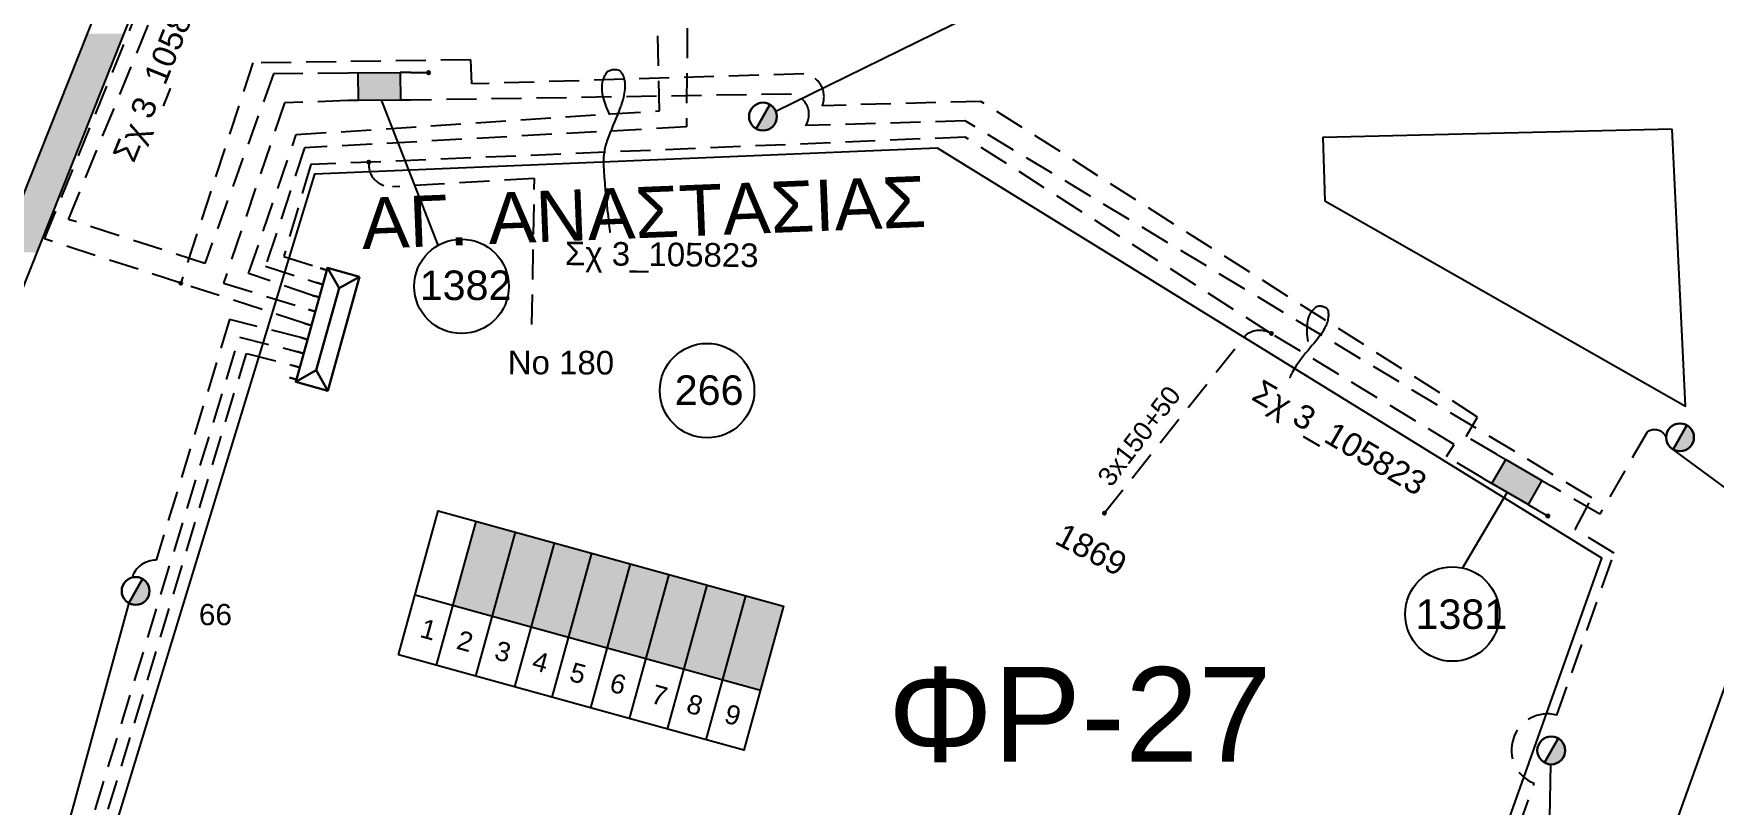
# Model space of a CAD drawing. Header units: millimetres. Extents: x 1421 to 7547, y 822 to 1863.
# Drawn here: x 6363.8 to 6506.1, y 1236.8 to 1302.1 of the extents above; entities that cross this region are included whole.
import ezdxf
from ezdxf.enums import TextEntityAlignment as Align

# ---------------------------------------------------------------- set-up
doc = ezdxf.new("R2010")
doc.units = ezdxf.units.MM
doc.linetypes.add('DASHED', pattern=[19.05, 12.7, -6.35])
doc.layers.get('0').update_dxf_attribs({"lineweight": 30})
for name, color, linetype, lineweight in [('2x13', 7, 'Continuous', 30), ('3x150+50', 7, 'Continuous', 30), ('4x50+16_5', 7, 'Continuous', 30), ('Link Box 4 Διευθύνσεων', 7, 'Continuous', 30), ('Pillar OTE', 7, 'Continuous', 30), ('TEXT_ΚΑΛΩΔΙΩΝ', 7, 'Continuous', 30), ('Άγνωστα', 7, 'Continuous', 30), ('Άγνωστο Υπόγειο Καλώδιο', 7, 'DASHED', 30), ('Γυμνά εναέρια ΧΤ και ΦΟΠ (3Φ)   4x50+16AL', 7, 'Continuous', 30), ('Καλώδια ΧΤ   3x150+50CU', 7, 'DASHED', 30), ('Καλώδια ΧΤ   3x150+70AL', 7, 'DASHED', 30), ('Στύλος ΦΜ', 7, 'Continuous', 30), ('Στύλος ΦΜ @ 1', 7, 'Continuous', 30), ('Συνδέσεις', 7, 'Continuous', 30), ('Συνεστραμμένα ΧΤ  4x120+25 AL', 7, 'SYN_LINE', 30), ('Υποσταθμός πόλεως', 7, 'Continuous', 30), ('Υπόβαθρο ΔΕΗ', 7, 'Continuous', 30)]:
    doc.layers.add(name, color=color, linetype=linetype, lineweight=lineweight)
doc.styles.add('arial', font='arial.ttf')
doc.styles.get("Standard").update_dxf_attribs({"font": 'arial.ttf'})
doc.linetypes.add('SYN_LINE', pattern='A,0.5,-0.0001,["/\\/\\/\\/",Standard,S=0.1,R=0,X=0,Y=-0.05],-0.25', length=0.7501)

# ---------------------------------------------------------------- blocks, each defined once
blk = doc.blocks.new('LINK BOX 4 ΑΝΑΧΩΡΗΣΕΩΝ')
at = {"layer": 'Link Box 4 Διευθύνσεων', "lineweight": -3, "ltscale": 40}
blk.add_hatch(color=256, dxfattribs=at).paths.add_polyline_path([(-3.54, 0), (-3.54, -4.67), (3.54, -4.67), (3.54, 0)])
for p, q in [((-3.54, 0), (-5.33, 0)), ((5.33, 0), (3.54, 0)), ((-3.54, -4.67), (-5.33, -4.67)), ((5.33, -4.67), (3.54, -4.67))]:
    blk.add_line(p, q, dxfattribs=at)
blk.add_lwpolyline([(-3.54, -4.67), (-3.54, 0), (3.54, 0), (3.54, -4.67)], close=True, dxfattribs=at)
blk = doc.blocks.new('ΥΠΟΣΤΑΘΜΟΣ ΠΟΛΕΩΣ 9 ΑΝΑΧΩΡΗΣΕΩΝ')
at = {"layer": 'Υποσταθμός πόλεως', "ltscale": 40}
for p, q in [((-9.63, -2.82), (-9.63, -4)), ((-7.12, -2.82), (-7.12, -4)), ((-4.84, -2.82), (-4.84, -4)), ((-2.36, -2.82), (-2.36, -4)), ((0.09, -2.82), (0.09, -4)), ((2.55, -2.82), (2.55, -4)), ((5.02, -2.82), (5.02, -4)), ((7.48, -2.82), (7.48, -4)), ((9.61, -2.82), (9.61, -4))]:
    blk.add_line(p, q, dxfattribs=at)
blk.add_lwpolyline([(-10.02, 2.82), (10.02, 2.82), (10.02, -2.82), (-10.02, -2.82)], close=True, dxfattribs=at)
for points in [[(-7.21, 0), (-10.02, 2.82)], [(-10.02, -2.82), (-7.21, 0)], [(-7.21, 0), (7.21, 0)], [(7.21, 0), (10.02, 2.82)], [(10.02, -2.82), (7.21, 0)]]:
    blk.add_lwpolyline(points, dxfattribs=at)
at = {"layer": 'Υποσταθμός πόλεως', "linetype": 'SYN_LINE', "ltscale": 40, "flags": 1}
for tag, p in [('ΜΕΤΑΣΧΗΜΑΤΙΣΜΟΣ', (10.79, 1.71)), ('ΙΣΧΥΣ', (10.77, -1.08)), ('ΑΡΙΘΜΟΣ', (10.89, -3.8))]:
    blk.add_attdef(tag, p, '', height=1.8, dxfattribs=at)
blk = doc.blocks.new('ΥΠΑΡΧΩΝ ΤΣΙΜΕΝΤΕΝΙΟΣ ΣΤΥΛΟΣ')
at = {"layer": 'Στύλος ΦΜ'}
blk.add_hatch(color=7, dxfattribs=at).paths.add_polyline_path([(-1.29, -2.28, 0.574793), (2.62, 0, 0.268822), (1.3, 2.27)])
at = {"layer": 'Στύλος ΦΜ', "color": 7}
blk.add_line((-1.29, -2.28), (1.3, 2.27), dxfattribs=at)
blk.add_circle((0, 0), 2.62, dxfattribs=at)
at = {"layer": 'Στύλος ΦΜ', "flags": 4}
for tag, p in [('ΑΡΙΘΜΟΣ', (-4.68, 8.05)), ('ΤΥΠΟΣ', (-4.91, 3.03))]:
    blk.add_attdef(tag, p, '', height=4, dxfattribs=at)
blk = doc.blocks.new('_ΣΥΝΔΕΣΗ')
at = {"layer": 'Συνδέσεις', "linetype": 'SYN_LINE', "ltscale": 40}
blk.add_hatch(color=256, dxfattribs=at).paths.add_polyline_path([(0.5, -0.01, 1), (-0.5, -0.01, 1)])
at = {"layer": 'Συνδέσεις'}
blk.add_circle((0, -0.01), 0.5, dxfattribs=at)

msp = doc.modelspace()

# ---------------------------------------------------------------- hatches: boundary and pattern name
at = {"layer": 'Καλώδια ΧΤ   3x150+50CU', "linetype": 'DASHED', "lineweight": -3, "ltscale": 0.2}
h = msp.add_hatch(color=85, dxfattribs=at)
h.dxf.hatch_style = 1
h.paths.add_polyline_path([(6399.33, 1253.73), (6402.64, 1252.81), (6404.6, 1259.91), (6401.28, 1260.82)])
h = msp.add_hatch(color=1, dxfattribs=at)
h.dxf.hatch_style = 1
h.paths.add_polyline_path([(6402.64, 1252.81), (6405.96, 1251.89), (6407.91, 1258.99), (6404.6, 1259.91)])
h = msp.add_hatch(color=6, dxfattribs=at)
h.dxf.hatch_style = 1
h.paths.add_polyline_path([(6411.09, 1258.12), (6407.91, 1258.99), (6405.96, 1251.89), (6409.13, 1251.01)])
h = msp.add_hatch(color=30, dxfattribs=at)
h.dxf.hatch_style = 1
h.paths.add_polyline_path([(6412.4, 1250.11), (6414.36, 1257.22), (6411.09, 1258.12), (6409.13, 1251.01)])
h = msp.add_hatch(color=5, dxfattribs=at)
h.dxf.hatch_style = 1
h.paths.add_polyline_path([(6417.63, 1256.31), (6414.36, 1257.22), (6412.4, 1250.11), (6415.67, 1249.2)])
h = msp.add_hatch(color=2, dxfattribs=at)
h.dxf.hatch_style = 1
h.paths.add_polyline_path([(6420.85, 1255.43), (6417.63, 1256.31), (6415.67, 1249.2), (6418.89, 1248.31)])
h = msp.add_hatch(color=27, dxfattribs=at)
h.dxf.hatch_style = 1
h.paths.add_polyline_path([(6418.89, 1248.31), (6422.15, 1247.41), (6424.12, 1254.53), (6420.85, 1255.43)])
h = msp.add_hatch(color=62, dxfattribs=at)
h.dxf.hatch_style = 1
h.paths.add_polyline_path([(6422.09, 1247.43), (6425.35, 1246.53), (6427.32, 1253.64), (6424.05, 1254.54)])
at = {"layer": 'Υπόβαθρο ΔΕΗ', "lineweight": -3}
h = msp.add_hatch(color=256, dxfattribs=at)
h.dxf.hatch_style = 1
h.paths.add_polyline_path([(6320.31, 1172.06), (6317.22, 1172.06), (6309.85, 1153.54), (6312.94, 1153.54)])
h.paths.add_polyline_path([(6333.09, 1204.58), (6330, 1204.58), (6322.87, 1186.27), (6325.97, 1186.27)])
h.paths.add_polyline_path([(6345.77, 1237.14), (6342.67, 1237.14), (6335.43, 1218.56), (6338.53, 1218.56)])
h.paths.add_polyline_path([(6358.53, 1269.66), (6355.44, 1269.66), (6349.53, 1254.79), (6348.11, 1251.12), (6351.21, 1251.12), (6353.06, 1255.89)])
h.paths.add_polyline_path([(6371.43, 1302.13), (6368.34, 1302.13), (6360.98, 1283.6), (6364.07, 1283.6)])

# ---------------------------------------------------------------- linework, layer by layer
at = {"layer": '2x13', "color": 1, "lineweight": -3, "ltscale": 0.2}
msp.add_lwpolyline([(6491.73, 1210.02), (6492.29, 1240.25)], dxfattribs=at)
at = {"layer": '3x150+50', "color": 5, "linetype": 'DASHED', "lineweight": -3, "ltscale": 0.2}
msp.add_lwpolyline([(6446.19, 1196.57), (6440.9, 1198.1, 0.942186), (6435.51, 1200.24), (6383.19, 1216.6, -0.232136), (6376.82, 1218.74), (6369.3, 1221.52, -0.402182), (6366.79, 1229.11), (6381.24, 1276.43), (6386.1, 1275.22)], format="xyb", dxfattribs=at)
at = {"layer": '4x50+16_5', "color": 30, "lineweight": -3, "ltscale": 0.2}
msp.add_lwpolyline([(6426.66, 1295.56), (6453.59, 1308.8)], dxfattribs=at)
at = {"layer": 'Pillar OTE', "lineweight": -3, "ltscale": 40}
for points in [[(6394.71, 1249.52), (6398.07, 1261.71), (6427.32, 1253.64), (6423.95, 1241.43), (6394.71, 1249.52)], [(6397.92, 1248.64), (6401.28, 1260.82)], [(6401.24, 1247.72), (6404.6, 1259.91)], [(6404.55, 1246.8), (6407.91, 1258.99)], [(6407.73, 1245.92), (6411.09, 1258.12)], [(6410.99, 1245.02), (6414.36, 1257.22)], [(6414.27, 1244.11), (6417.63, 1256.31)], [(6396.12, 1254.61), (6425.35, 1246.52)], [(6417.48, 1243.22), (6420.85, 1255.43)], [(6420.75, 1242.32), (6424.12, 1254.53)]]:
    msp.add_lwpolyline(points, dxfattribs=at)
at = {"layer": 'Άγνωστα', "lineweight": -3}
for points in [[(6412.61, 1295.25), (6412.31, 1295.92), (6412.11, 1296.5), (6411.99, 1296.98), (6411.94, 1297.39), (6411.94, 1297.73), (6411.98, 1298.01), (6412.05, 1298.24), (6412.12, 1298.43), (6412.19, 1298.58), (6412.26, 1298.71), (6412.32, 1298.81), (6412.39, 1298.89), (6412.45, 1298.95), (6412.52, 1298.99), (6412.59, 1299.02), (6412.67, 1299.05), (6412.75, 1299.07), (6412.84, 1299.09), (6412.93, 1299.1), (6413.02, 1299.1), (6413.11, 1299.1), (6413.2, 1299.09), (6413.29, 1299.07), (6413.37, 1299.03), (6413.44, 1298.99), (6413.51, 1298.93), (6413.57, 1298.86), (6413.62, 1298.79), (6413.67, 1298.7), (6413.71, 1298.61), (6413.75, 1298.5), (6413.78, 1298.39), (6413.81, 1298.28), (6413.84, 1298.15), (6413.86, 1298.02), (6413.87, 1297.89), (6413.88, 1297.74), (6413.88, 1297.59), (6413.87, 1297.43), (6413.85, 1297.27), (6413.83, 1297.09), (6413.8, 1296.91), (6413.75, 1296.72), (6413.69, 1296.51), (6413.63, 1296.29), (6413.55, 1296.06), (6413.46, 1295.81), (6413.36, 1295.54), (6413.24, 1295.26), (6413.12, 1294.96), (6412.99, 1294.65), (6412.86, 1294.34), (6412.73, 1294.02), (6412.6, 1293.71), (6412.48, 1293.4), (6412.38, 1293.11), (6412.29, 1292.84), (6412.21, 1292.57), (6412.16, 1292.29), (6412.11, 1292), (6412.08, 1291.69), (6412.07, 1291.35), (6412.07, 1290.96), (6412.09, 1290.51), (6412.12, 1290.01), (6412.17, 1289.46), (6412.22, 1288.88), (6412.28, 1288.3), (6412.34, 1287.73), (6412.39, 1287.2), (6412.45, 1286.72), (6412.5, 1286.31), (6412.53, 1285.99), (6412.56, 1285.74), (6412.58, 1285.57), (6412.59, 1285.45), (6412.6, 1285.38), (6412.61, 1285.35), (6412.61, 1285.33), (6412.61, 1285.33)], [(6471.75, 1276.06), (6471.67, 1276.67), (6471.66, 1277.18), (6471.68, 1277.6), (6471.74, 1277.94), (6471.83, 1278.21), (6471.93, 1278.42), (6472.04, 1278.59), (6472.15, 1278.72), (6472.24, 1278.82), (6472.33, 1278.9), (6472.4, 1278.97), (6472.47, 1279.01), (6472.54, 1279.04), (6472.6, 1279.06), (6472.67, 1279.07), (6472.74, 1279.07), (6472.81, 1279.07), (6472.88, 1279.06), (6472.96, 1279.05), (6473.03, 1279.03), (6473.1, 1279), (6473.17, 1278.97), (6473.23, 1278.93), (6473.29, 1278.88), (6473.34, 1278.83), (6473.37, 1278.77), (6473.41, 1278.7), (6473.43, 1278.62), (6473.44, 1278.54), (6473.45, 1278.46), (6473.46, 1278.37), (6473.46, 1278.27), (6473.45, 1278.17), (6473.44, 1278.07), (6473.42, 1277.96), (6473.4, 1277.85), (6473.37, 1277.73), (6473.33, 1277.61), (6473.29, 1277.49), (6473.23, 1277.36), (6473.17, 1277.23), (6473.1, 1277.09), (6473.01, 1276.95), (6472.92, 1276.8), (6472.81, 1276.64), (6472.69, 1276.47), (6472.56, 1276.3), (6472.41, 1276.11), (6472.25, 1275.91), (6472.07, 1275.71), (6471.89, 1275.49), (6471.71, 1275.28), (6471.53, 1275.06), (6471.35, 1274.84), (6471.18, 1274.63), (6471.03, 1274.42), (6470.89, 1274.23), (6470.76, 1274.04), (6470.65, 1273.87), (6470.56, 1273.71), (6470.47, 1273.56), (6470.4, 1273.43), (6470.35, 1273.32), (6470.3, 1273.23), (6470.26, 1273.16), (6470.24, 1273.1), (6470.22, 1273.06), (6470.2, 1273.03), (6470.19, 1273.02), (6470.19, 1273.01), (6470.19, 1273), (6470.19, 1273), (6470.19, 1273), (6470.19, 1273), (6470.19, 1273), (6470.19, 1273), (6470.19, 1273), (6470.19, 1273), (6470.19, 1273), (6470.19, 1273)]]:
    msp.add_lwpolyline(points, dxfattribs=at)
at = {"layer": 'Άγνωστο Υπόγειο Καλώδιο', "color": 85, "lineweight": -3, "ltscale": 0.2}
msp.add_lwpolyline([(6387.43, 1279.96), (6382.01, 1281.81), (6386.05, 1293.58), (6416.81, 1295.6), (6416.53, 1308.67), (6410.38, 1336.62), (6421.41, 1344.88, -0.615102), (6423.64, 1347.29)], format="xyb", dxfattribs=at)
at = {"layer": 'Άγνωστο Υπόγειο Καλώδιο', "color": 2, "lineweight": -3, "ltscale": 0.2}
msp.add_lwpolyline([(6386.77, 1277.59), (6376.27, 1281), (6364.73, 1284.74), (6378.96, 1319.63), (6366.39, 1323.96)], dxfattribs=at)
at = {"layer": 'Άγνωστο Υπόγειο Καλώδιο', "color": 151, "lineweight": -3, "ltscale": 0.2}
for points in [[(6390.4, 1298.79), (6384.13, 1298.74), (6378.3, 1282.67), (6366.75, 1286.4), (6380.91, 1320.82), (6369.07, 1324.94)], [(6395.73, 1298.84), (6397.24, 1298.83)]]:
    msp.add_lwpolyline(points, dxfattribs=at)
at = {"layer": 'Άγνωστο Υπόγειο Καλώδιο', "color": 2, "lineweight": -3, "ltscale": 0.2}
for points in [[(6487.71, 1266.51), (6485.13, 1268.02), (6486.1, 1269.66), (6444.03, 1296.4), (6430.59, 1296.03, 0.492608), (6429.04, 1298.73), (6400.91, 1297.87), (6400.84, 1299.92), (6382.37, 1299.65), (6376.27, 1281)], [(6502.07, 1267.96, 0.462645), (6500.47, 1268.39), (6496.45, 1261.44), (6492.32, 1263.83)]]:
    msp.add_lwpolyline(points, format="xyb", dxfattribs=at)
at = {"layer": 'Άγνωστο Υπόγειο Καλώδιο', "color": 6, "lineweight": -3, "ltscale": 0.2}
msp.add_lwpolyline([(6480.91, 1211.33, -1.383349), (6481.9, 1213.31), (6490.89, 1238.64, -0.945014), (6492.81, 1244.41), (6497.67, 1258.13), (6494.37, 1260.13), (6495.77, 1262.81), (6442.71, 1294.74), (6429.18, 1294.34, 0.551867), (6427.98, 1297.01), (6395.75, 1296.5)], format="xyb", dxfattribs=at)
msp.add_lwpolyline([(6390.42, 1296.46), (6385.04, 1296.27), (6379.89, 1281.01), (6387.09, 1278.77)], dxfattribs=at)
at = {"layer": 'Άγνωστο Υπόγειο Καλώδιο', "color": 1, "lineweight": -3, "ltscale": 0.2}
for points in [[(6486.54, 1264.49), (6483.45, 1266.33), (6484.12, 1267.34), (6468.63, 1276.72), (6442.7, 1293.37), (6387.27, 1291.04), (6384.99, 1283.26), (6388.07, 1282.27)], [(6491.15, 1261.81), (6492.05, 1261.28)]]:
    msp.add_lwpolyline(points, dxfattribs=at)
for points in [[(6406.01, 1277.51), (6406.22, 1289.86), (6394.19, 1289.16, -0.461102), (6392.19, 1291.24, -14.107821)], [(6454.48, 1261.51), (6466.47, 1276.62, -0.29715), (6468.63, 1276.72, -1.574195)]]:
    msp.add_lwpolyline(points, format="xyb", dxfattribs=at)
at = {"layer": 'Άγνωστο Υπόγειο Καλώδιο', "color": 27, "lineweight": -3, "ltscale": 0.2}
msp.add_lwpolyline([(6386.44, 1276.4), (6380.4, 1277.91), (6374.18, 1257.55, 0.316769), (6372.12, 1256.06)], format="xyb", dxfattribs=at)
at = {"layer": 'Άγνωστο Υπόγειο Καλώδιο', "color": 62, "lineweight": -3, "ltscale": 0.2}
msp.add_lwpolyline([(6382.19, 1218.84, -0.521205), (6377.42, 1219.97), (6369.49, 1222.88, -0.338811), (6367.92, 1229.14), (6381.82, 1275.05), (6385.77, 1274.03)], format="xyb", dxfattribs=at)
at = {"layer": 'Γυμνά εναέρια ΧΤ και ΦΟΠ (3Φ)   4x50+16AL', "color": 27, "lineweight": -3, "ltscale": 0.2}
msp.add_lwpolyline([(6371.86, 1253.91), (6364.15, 1225.77)], dxfattribs=at)
at = {"layer": 'Καλώδια ΧΤ   3x150+70AL', "color": 30, "lineweight": -3, "ltscale": 0.2}
msp.add_lwpolyline([(6470.81, 1323.83), (6471.1, 1311.72, 0.447121), (6467.21, 1306.99), (6419.19, 1306.4), (6419.09, 1294.23), (6386.75, 1292.46), (6383.44, 1282.44), (6387.73, 1281.06)], format="xyb", dxfattribs=at)
at = {"layer": 'Συνεστραμμένα ΧΤ  4x120+25 AL', "color": 2, "lineweight": -3, "ltscale": 20}
msp.add_lwpolyline([(6516.13, 1257.01), (6502.66, 1266.92)], dxfattribs=at)
at = {"layer": 'Υπόβαθρο ΔΕΗ', "linetype": 'Continuous', "lineweight": -3, "ltscale": 0.2}
for points in [[(6322.44, 1185.17), (6349.53, 1254.79), (6379.14, 1329.3), (6405.05, 1393.54), (6417.45, 1422.38), (6424.74, 1438.02), (6436.09, 1459.21), (6445.86, 1476.01), (6459.17, 1495.45), (6470.53, 1511), (6480.65, 1523.02), (6502.92, 1546.81), (6522.07, 1566.47), (6539.96, 1585.95), (6574.7, 1622.31), (6613.97, 1664.67), (6644.41, 1693.88), (6690, 1737.52), (6741.5, 1785.33), (6802.03, 1840.57)], [(6325.97, 1186.27), (6353.06, 1255.89), (6382.67, 1330.39), (6408.56, 1394.59), (6420.93, 1423.36), (6428.17, 1438.88), (6439.45, 1459.96), (6449.14, 1476.62), (6462.36, 1495.93), (6473.64, 1511.36), (6483.64, 1523.24), (6505.84, 1546.95), (6525, 1566.62), (6542.89, 1586.12), (6577.63, 1622.47), (6616.85, 1664.78), (6647.23, 1693.93), (6692.8, 1737.55), (6744.28, 1785.34), (6804.8, 1840.57)]]:
    msp.add_lwpolyline(points, dxfattribs=at)
at = {"layer": 'Υπόβαθρο ΔΕΗ', "lineweight": -3}
for points in [[(6398.07, 1284.21), (6393.3, 1296.45)], [(6484.83, 1256.87), (6488.59, 1263.27)]]:
    msp.add_lwpolyline(points, dxfattribs=at)
at = {"layer": 'Υπόβαθρο ΔΕΗ', "lineweight": -3, "ltscale": 0.2}
msp.add_lwpolyline([(6502.58, 1294.04), (6473, 1293.35), (6473.16, 1287.98), (6503.71, 1270.58)], close=True, dxfattribs=at)
for points in [[(6368.23, 1226.86), (6369.42, 1224.53), (6472.32, 1189.34), (6496.61, 1257.71), (6440.34, 1292.42), (6387.6, 1290.23), (6368.23, 1226.86)], [(6507.4, 1247.87), (6496.68, 1218.02), (6618.48, 1151.08), (6635.47, 1175.11), (6507.4, 1247.87)]]:
    msp.add_lwpolyline(points, dxfattribs=at)
at = {"layer": 'Υπόβαθρο ΔΕΗ', "lineweight": -3}
for centre in [(6400.04, 1280.73), (6420.84, 1271.9), (6483.96, 1252.97)]:
    msp.add_circle(centre, 4, dxfattribs=at)

# ---------------------------------------------------------------- block references
at = {"layer": 'Link Box 4 Διευθύνσεων', "lineweight": -3}
for p, xscale, yscale, zscale, rotation in [((6393.07, 1298.82), 0.4999999999999997, 0.4999999999999997, 0.4999999999999997, 0.4843262485743408), ((6488.84, 1263.15), 0.4999999999999996, 0.4999999999999996, 0.4999999999999996, 149.9142596862168)]:
    msp.add_blockref('LINK BOX 4 ΑΝΑΧΩΡΗΣΕΩΝ', p, dxfattribs=dict(at, xscale=xscale, yscale=yscale, zscale=zscale, rotation=rotation))
at = {"layer": 'Στύλος ΦΜ @ 1', "lineweight": -3, "ltscale": 40, "xscale": 0.4499999999998181, "yscale": 0.4499999999998181, "zscale": 0.4499999999998181}
for p in [(6425.57, 1295.11), (6503.24, 1267.94), (6492.33, 1241.42)]:
    msp.add_blockref('ΥΠΑΡΧΩΝ ΤΣΙΜΕΝΤΕΝΙΟΣ ΣΤΥΛΟΣ', p, dxfattribs=at)
at = {"layer": 'Στύλος ΦΜ @ 1', "lineweight": -3, "ltscale": 40}
ref = msp.add_blockref('ΥΠΑΡΧΩΝ ΤΣΙΜΕΝΤΕΝΙΟΣ ΣΤΥΛΟΣ', (6372.44, 1254.93), dxfattribs=dict(at, xscale=0.4499999999998181, yscale=0.4499999999998181, zscale=0.4499999999998181))
ref.add_attrib('ΤΥΠΟΣ', '66', (6377.8, 1252.03), dxfattribs={"layer": 'Στύλος ΦΜ', "height": 1.8, "flags": 4})
at = {"layer": 'Συνδέσεις', "lineweight": -3, "xscale": 0.25, "yscale": 0.25, "zscale": 0.25}
for p in [(6397.25, 1298.83), (6392.19, 1291.25), (6376.27, 1281.01), (6468.63, 1276.73), (6454.49, 1261.52), (6492.05, 1261.28)]:
    msp.add_blockref('_ΣΥΝΔΕΣΗ', p, dxfattribs=at)
at = {"layer": 'Υποσταθμός πόλεως', "lineweight": -3, "xscale": 0.4999999999999997, "yscale": 0.4999999999999997, "zscale": 0.4999999999999997, "rotation": 254.411788011914}
msp.add_blockref('ΥΠΟΣΤΑΘΜΟΣ ΠΟΛΕΩΣ 9 ΑΝΑΧΩΡΗΣΕΩΝ', (6388.7, 1277.09), dxfattribs=at)

# ---------------------------------------------------------------- texts
at = {"lineweight": -3, "ltscale": 40, "insert": (6391.48, 1288.21), "char_height": 4, "width": 51.144, "attachment_point": 1, "rotation": 2.265, "style": 'arial'}
msp.add_mtext('{\\H1.083x;ΑΓ. ΑΝΑΣΤΑΣΙΑΣ}', dxfattribs=at)
at = {"lineweight": -3, "ltscale": 30, "char_height": 1.63, "width": 11.2573, "attachment_point": 1, "rotation": 344.5863}
for s, insert in [('1', (6396.86, 1252.62)), ('2', (6399.95, 1251.63)), ('3', (6403.16, 1250.75)), ('4', (6406.34, 1249.87)), ('5', (6409.51, 1248.92)), ('6', (6412.91, 1248.01)), ('7', (6416.41, 1247.04)), ('8', (6419.41, 1246.24)), ('9', (6422.63, 1245.38))]:
    msp.add_mtext(s, dxfattribs=dict(at, insert=insert))
at = {"layer": 'TEXT_ΚΑΛΩΔΙΩΝ', "lineweight": -3, "ltscale": 0.2}
msp.add_text('3x150+50', height=1.6, rotation=52.5742, dxfattribs=at).set_placement((6457.42, 1268.06), align=Align.MIDDLE_CENTER)
at = {"layer": 'Άγνωστα', "color": 7, "lineweight": -3, "char_height": 2.5, "attachment_point": 1}
for s, insert in [('1382', (6396.5, 1282.07)), ('266', (6418.1, 1273.19)), ('1381', (6480.84, 1254.21))]:
    msp.add_mtext_dynamic_manual_height_columns(s, width=1.8, gutter_width=12.5, heights=[0.0453], dxfattribs=dict(at, insert=insert))
at = {"layer": 'Υπόβαθρο ΔΕΗ', "lineweight": -3, "char_height": 2, "attachment_point": 1}
for s, insert, rotation in [('Σχ 3_105823', (6370.43, 1291.85), 68.0252), ('Σχ 3_105823', (6408.81, 1284.53), 359.3878), ('No 180', (6403.96, 1275.29), 359.8177), ('Σχ 3_105823', (6467.84, 1272.93), 329.7147), ('1869', (6451.1, 1260.77), 332.3453)]:
    msp.add_mtext_dynamic_manual_height_columns(s, width=17.2548, gutter_width=12.5, heights=[0], dxfattribs=dict(at, insert=insert, rotation=rotation))
at = {"layer": 'Υπόβαθρο ΔΕΗ', "lineweight": -3, "insert": (6436.14, 1248.48), "char_height": 8, "attachment_point": 1}
msp.add_mtext_dynamic_manual_height_columns('ΦΡ-27', width=30.8332, gutter_width=12.5, heights=[0], dxfattribs=at)

doc.saveas('drawing.dxf')
